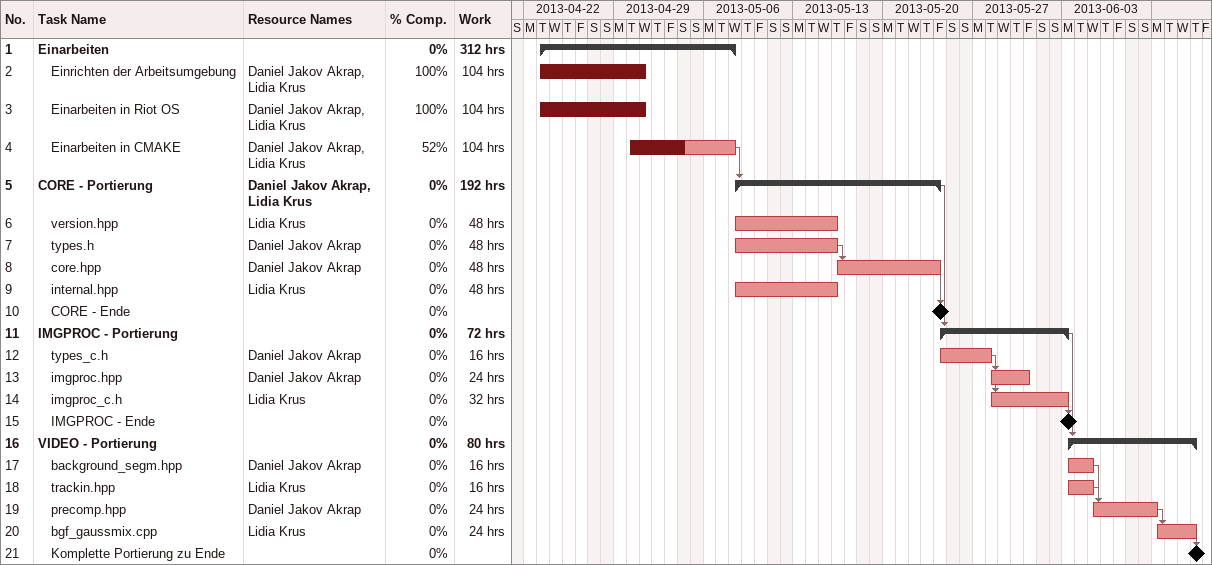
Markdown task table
| ID | Level | Task | Start | Finish | Predecessors | Resources | % complete | Work (h) |
|---|---|---|---|---|---|---|---|---|
| 1 | 1 | **Einarbeiten** | 2013-04-23 | 2013-05-08 |  |  | 0 | 312 |
| 2 | 2 | Einrichten der Arbeitsumgebung | 2013-04-23 | 2013-05-01 |  | Daniel Jakov Akrap, Lidia Krus | 100 | 104 |
| 3 | 2 | Einarbeiten in Riot OS | 2013-04-23 | 2013-05-01 |  | Daniel Jakov Akrap, Lidia Krus | 100 | 104 |
| 4 | 2 | Einarbeiten in CMAKE | 2013-04-30 | 2013-05-08 |  | Daniel Jakov Akrap, Lidia Krus | 52 | 104 |
| 5 | 1 | **CORE - Portierung** | 2013-05-08 | 2013-05-24 | 4 | Daniel Jakov Akrap, Lidia Krus | 0 | 192 |
| 6 | 2 | version.hpp | 2013-05-08 | 2013-05-16 |  | Lidia Krus | 0 | 48 |
| 7 | 2 | types.h | 2013-05-08 | 2013-05-16 |  | Daniel Jakov Akrap | 0 | 48 |
| 8 | 2 | core.hpp | 2013-05-16 | 2013-05-24 | 7 | Daniel Jakov Akrap | 0 | 48 |
| 9 | 2 | internal.hpp | 2013-05-08 | 2013-05-16 |  | Lidia Krus | 0 | 48 |
| 10 | 2 | CORE - Ende (milestone) | 2013-05-24 | 2013-05-24 | 8 |  | 0 |  |
| 11 | 1 | **IMGPROC - Portierung** | 2013-05-24 | 2013-06-03 | 5 |  | 0 | 72 |
| 12 | 2 | types_c.h | 2013-05-24 | 2013-05-28 |  | Daniel Jakov Akrap | 0 | 16 |
| 13 | 2 | imgproc.hpp | 2013-05-28 | 2013-05-31 | 12 | Daniel Jakov Akrap | 0 | 24 |
| 14 | 2 | imgproc_c.h | 2013-05-28 | 2013-06-03 | 12 | Lidia Krus | 0 | 32 |
| 15 | 2 | IMGPROC - Ende (milestone) | 2013-06-03 | 2013-06-03 | 14 |  | 0 |  |
| 16 | 1 | **VIDEO - Portierung** | 2013-06-03 | 2013-06-13 | 11 |  | 0 | 80 |
| 17 | 2 | background_segm.hpp | 2013-06-03 | 2013-06-05 |  | Daniel Jakov Akrap | 0 | 16 |
| 18 | 2 | trackin.hpp | 2013-06-03 | 2013-06-05 |  | Lidia Krus | 0 | 16 |
| 19 | 2 | precomp.hpp | 2013-06-05 | 2013-06-10 | 18, 17 | Daniel Jakov Akrap | 0 | 24 |
| 20 | 2 | bgf_gaussmix.cpp | 2013-06-10 | 2013-06-13 | 19 | Lidia Krus | 0 | 24 |
| 21 | 2 | Komplette Portierung zu Ende (milestone) | 2013-06-13 | 2013-06-13 | 20 |  | 0 |  |
